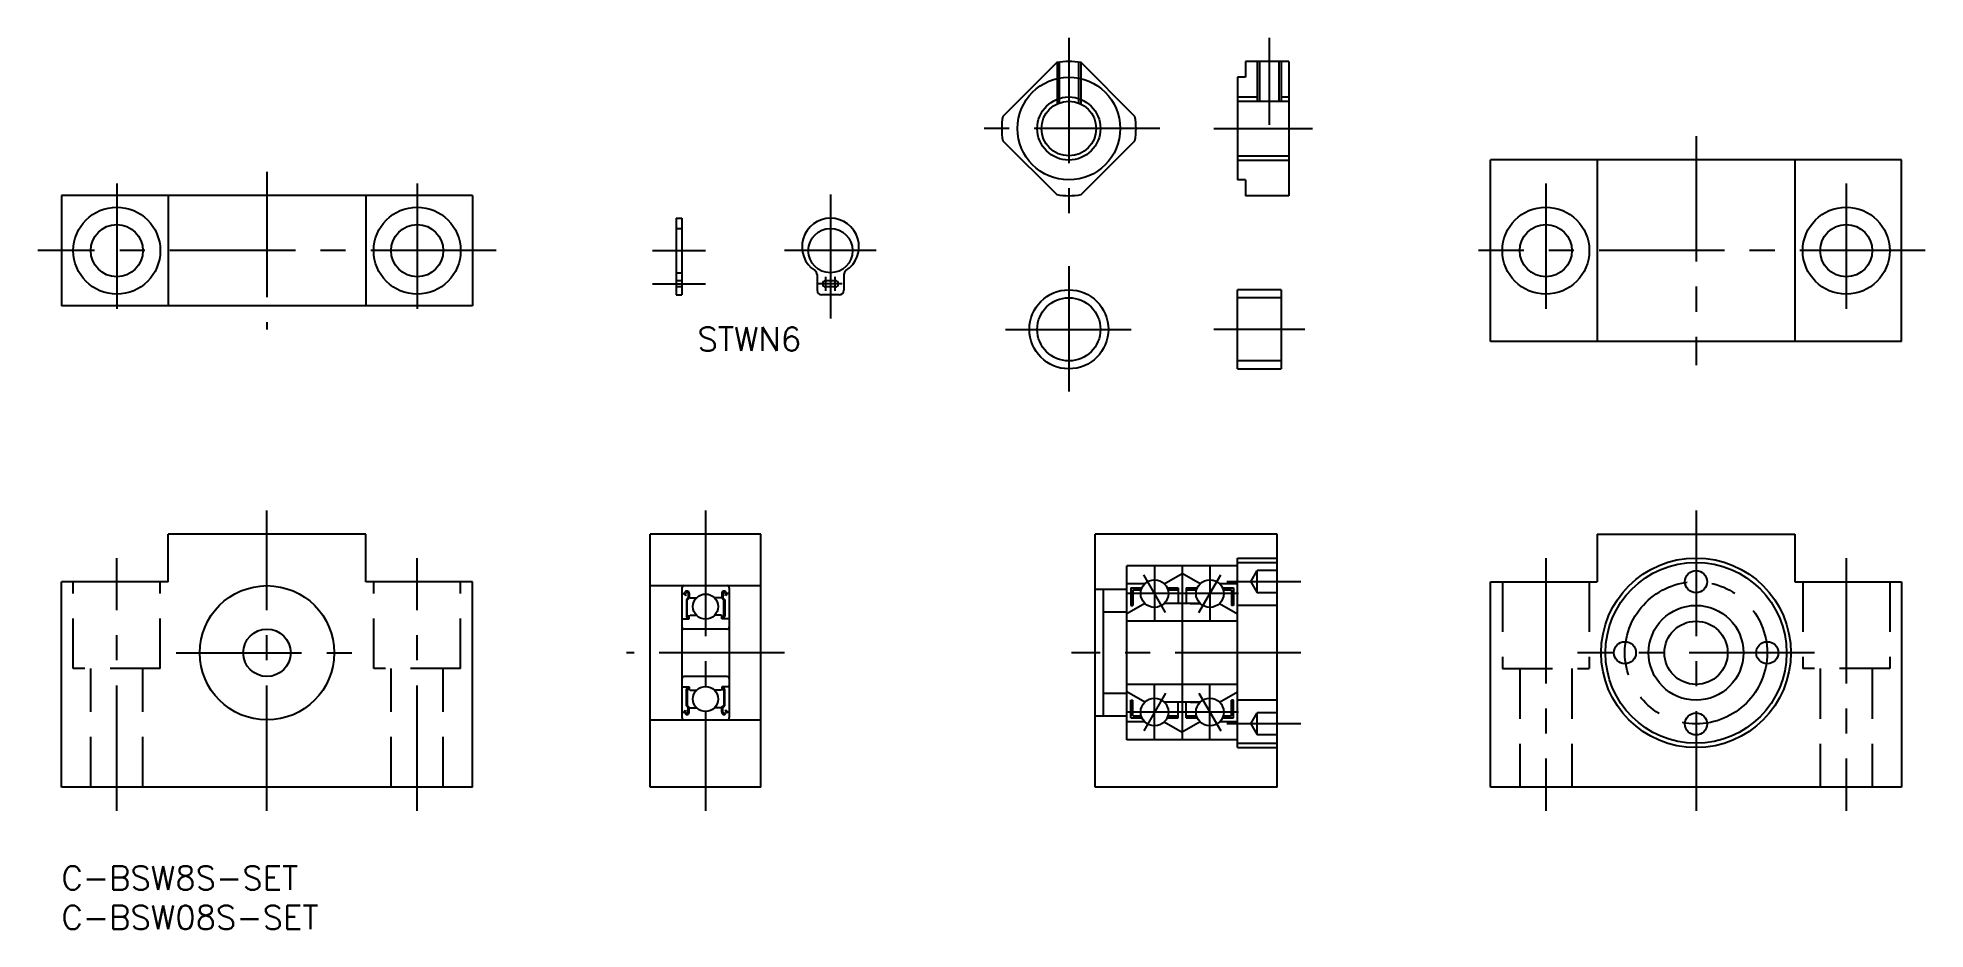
# Model space of a CAD drawing. Extents: x -3 to 236, y -8 to 105.
import ezdxf

# ---------------------------------------------------------------- set-up
doc = ezdxf.new("R2010")
doc.units = 0
doc.header["$LTSCALE"] = 0.5
doc.linetypes.add('CENTER', pattern=[50.8, 31.75, -6.35, 6.35, -6.35])
doc.linetypes.add('DASHED', pattern=[19.05, 12.7, -6.35])
for name, color, linetype in [('MSM_CENTER', 1, 'CENTER'), ('MSM_CONTINUOUS', 7, 'CONTINUOUS'), ('MSM_DASHED', 4, 'DASHED'), ('MSM_NARROW', 5, 'CONTINUOUS'), ('MSM_PART_NUMBER', 7, 'CONTINUOUS')]:
    doc.layers.add(name, color=color, linetype=linetype)
doc.styles.get("Standard").update_dxf_attribs({"font": 'txt.shx', "height": 3, "bigfont": 'bigfont.shx'})

# ---------------------------------------------------------------- blocks, each defined once
blk = doc.blocks.new('*U7')
at = {"layer": 'MSM_PART_NUMBER'}
blk.add_text('C-BSW8S-SET', height=3, dxfattribs=at).set_placement((0, -3))
blk = doc.blocks.new('*U8')
at = {"layer": 'MSM_PART_NUMBER'}
blk.add_text('C-BSW08S-SET', height=3, dxfattribs=at).set_placement((0, -8))
blk = doc.blocks.new('*U10')
at = {"layer": 'MSM_PART_NUMBER'}
blk.add_text('STWN6', height=3, dxfattribs=at).set_placement((80.47, 65.22))

msp = doc.modelspace()

# ---------------------------------------------------------------- linework, layer by layer
at = {"layer": 'MSM_CENTER'}
for p, q in [((127.44, 104.87), (127.44, 81.87)), ((152.78, 104.87), (152.78, 93.83)), ((138.94, 93.37), (115.94, 93.37)), ((145.78, 93.37), (158.28, 93.37)), ((206.78, 92.41), (206.78, 63.41)), ((7, 86.41), (7, 69.41)), ((26, 87.91), (26, 67.91)), ((45, 86.41), (45, 69.41)), ((187.78, 86.41), (187.78, 69.41)), ((225.78, 86.41), (225.78, 69.41)), ((97.28, 85.01), (97.28, 69.31)), ((55, 77.91), (-3, 77.91)), ((74.78, 77.91), (81.48, 77.91)), ((103.08, 77.91), (91.48, 77.91)), ((235.78, 77.91), (179.28, 77.91)), ((96.68, 72.81), (96.68, 74.61)), ((97.88, 72.81), (97.88, 74.61)), ((127.44, 75.95), (127.44, 59.95)), ((74.78, 73.71), (81.48, 73.71)), ((98.78, 73.71), (95.78, 73.71)), ((119.44, 67.95), (135.44, 67.95)), ((157.28, 67.95), (145.78, 67.95)), ((26, 7), (26, 45)), ((81.48, 45), (81.48, 7)), ((206.78, 45), (206.78, 7)), ((7, 7), (7, 39)), ((45, 7), (45, 39)), ((187.78, 39), (187.78, 7)), ((225.78, 39), (225.78, 7)), ((139.66, 32.12), (136.91, 36.88)), ((138.28, 38), (138.28, 31)), ((143.9, 32.11), (146.66, 36.89)), ((145.28, 38), (145.28, 31)), ((156.78, 36), (147.42, 36)), ((148.88, 34.5), (134.78, 34.5)), ((14.5, 27), (37.5, 27)), ((91.48, 27), (71.48, 27)), ((156.78, 27), (127.78, 27)), ((221.78, 27), (191.78, 27)), ((139.66, 21.88), (136.91, 17.12)), ((138.28, 16), (138.28, 23)), ((143.9, 21.89), (146.66, 17.11)), ((145.28, 16), (145.28, 23)), ((148.88, 19.5), (134.78, 19.5)), ((156.78, 18), (147.42, 18))]:
    msp.add_line(p, q, dxfattribs=at)
msp.add_circle((206.78, 27), 9, dxfattribs=at)
at = {"layer": 'MSM_CONTINUOUS'}
for p, q in [((125.9, 101.73), (119.08, 94.91)), ((135.8, 94.91), (128.98, 101.73)), ((149.78, 101.87), (149.78, 99.87)), ((155.28, 101.87), (149.78, 101.87)), ((151.55, 101.87), (151.55, 96.83)), ((154.01, 101.87), (154.01, 96.83)), ((155.28, 101.87), (155.28, 84.87)), ((148.78, 99.87), (148.78, 86.87)), ((149.78, 99.87), (148.78, 99.87)), ((148.78, 96.83), (155.28, 96.83)), ((119.08, 91.83), (125.9, 85.01)), ((128.98, 85.01), (135.8, 91.83)), ((148.78, 89.91), (155.28, 89.91)), ((232.78, 89.41), (180.78, 89.41)), ((180.78, 66.41), (180.78, 89.41)), ((194.28, 89.41), (194.28, 66.41)), ((219.28, 89.41), (219.28, 66.41)), ((232.78, 66.41), (232.78, 89.41)), ((149.78, 86.87), (148.78, 86.87)), ((149.78, 86.87), (149.78, 84.87)), ((0, 84.91), (0, 70.91)), ((52, 84.91), (0, 84.91)), ((13.5, 84.91), (13.5, 70.91)), ((38.5, 84.91), (38.5, 70.91)), ((52, 84.91), (52, 70.91)), ((155.28, 84.87), (149.78, 84.87)), ((77.78, 82.01), (77.78, 72.31)), ((77.78, 82.01), (78.48, 82.01)), ((78.48, 82.01), (78.48, 72.31)), ((95.58, 74.89), (95.58, 72.91)), ((97.88, 74.11), (96.68, 74.11)), ((97.28, 75.11), (97.28, 74.11)), ((98.98, 74.89), (98.98, 72.91)), ((77.78, 72.31), (78.48, 72.31)), ((98.38, 72.31), (96.18, 72.31)), ((97.88, 73.31), (96.68, 73.31)), ((97.28, 73.31), (97.28, 72.31)), ((148.78, 62.95), (148.78, 72.95)), ((154.28, 72.95), (148.78, 72.95)), ((154.28, 71.95), (148.78, 71.95)), ((154.28, 72.95), (154.28, 62.95)), ((52, 70.91), (0, 70.91)), ((232.78, 66.41), (180.78, 66.41)), ((154.28, 63.95), (148.78, 63.95)), ((148.78, 62.95), (154.28, 62.95)), ((38.5, 42), (13.5, 42)), ((13.5, 36), (13.5, 42)), ((38.5, 36), (38.5, 42)), ((74.48, 10), (74.48, 42)), ((88.48, 42), (74.48, 42)), ((88.48, 10), (88.48, 42)), ((130.78, 10), (130.78, 42)), ((153.78, 42), (130.78, 42)), ((153.78, 10), (153.78, 42)), ((194.28, 42), (219.28, 42)), ((194.28, 42), (194.28, 36)), ((219.28, 42), (219.28, 36)), ((148.78, 15), (148.78, 39)), ((148.78, 39), (153.78, 39)), ((148.78, 38.45), (153.78, 38.45)), ((0, 10), (0, 36)), ((13.5, 36), (0, 36)), ((52, 36), (38.5, 36)), ((52, 10), (52, 36)), ((134.78, 16), (134.78, 38)), ((148.78, 38), (134.78, 38)), ((139.51, 35.75), (141.78, 37.06)), ((141.78, 38), (141.78, 16)), ((144.06, 35.75), (141.78, 37.06)), ((150.47, 36), (151.28, 37.4)), ((150.47, 36), (151.28, 34.6)), ((153.78, 37.4), (151.28, 37.4)), ((151.28, 34.6), (151.28, 37.4)), ((180.78, 10), (180.78, 36)), ((180.78, 36), (194.28, 36)), ((219.28, 36), (232.78, 36)), ((232.78, 36), (232.78, 10)), ((74.48, 35.5), (88.48, 35.5)), ((78.48, 35.2), (78.48, 18.8)), ((78.48, 34.6), (78.58, 34.5)), ((78.58, 34.5), (78.8, 34.5)), ((78.8, 34.5), (78.9, 34.67)), ((78.84, 34.33), (78.95, 34.27)), ((78.9, 34.44), (79.01, 34.61)), ((79.01, 34.37), (78.9, 34.44)), ((78.95, 34.27), (79.01, 34.37)), ((79.3, 33.95), (79.05, 33.7)), ((79.05, 33.7), (79.05, 31.65)), ((79.42, 33.9), (79.17, 33.65)), ((79.17, 31.65), (79.17, 33.65)), ((79.3, 34.53), (79.3, 33.95)), ((79.42, 34.53), (79.42, 33.9)), ((79.42, 34.05), (79.52, 33.95)), ((79.52, 33.95), (80.34, 33.95)), ((83.44, 33.95), (82.63, 33.95)), ((83.54, 34.05), (83.44, 33.95)), ((83.54, 34.53), (83.54, 33.9)), ((83.54, 33.9), (83.79, 33.65)), ((83.67, 34.53), (83.67, 33.95)), ((83.67, 33.95), (83.92, 33.7)), ((83.79, 31.65), (83.79, 33.65)), ((83.92, 33.7), (83.92, 31.65)), ((83.95, 34.37), (84.06, 34.44)), ((84.01, 34.27), (83.95, 34.37)), ((84.06, 34.44), (83.96, 34.61)), ((84.12, 34.33), (84.01, 34.27)), ((84.17, 34.5), (84.07, 34.67)), ((84.38, 34.5), (84.17, 34.5)), ((84.48, 34.6), (84.38, 34.5)), ((84.48, 35.2), (84.48, 18.8)), ((134.78, 35), (130.78, 35)), ((131.78, 35), (131.78, 19)), ((137.06, 35.75), (134.78, 35.75)), ((135.28, 35.23), (135.28, 33)), ((135.28, 35.23), (136.69, 35.23)), ((135.53, 34.98), (135.53, 33)), ((135.53, 34.98), (136.6, 34.98)), ((139.87, 35.23), (141.28, 35.23)), ((139.96, 34.98), (141.28, 34.98)), ((141.28, 35.23), (141.28, 33.25)), ((142.28, 35.23), (142.28, 33.25)), ((142.28, 35.23), (143.69, 35.23)), ((142.28, 34.98), (143.6, 34.98)), ((148.78, 35.75), (146.51, 35.75)), ((146.87, 35.23), (148.28, 35.23)), ((146.96, 34.98), (148.03, 34.98)), ((148.03, 34.98), (148.03, 33)), ((148.28, 35.23), (148.28, 33)), ((153.78, 34.6), (151.28, 34.6)), ((78.48, 31.2), (78.58, 31.3)), ((78.58, 31.3), (79.42, 31.3)), ((79.36, 31.65), (79.17, 31.65)), ((79.17, 31.52), (79.36, 31.52)), ((79.36, 31.52), (79.36, 31.65)), ((79.42, 31.65), (79.52, 31.75)), ((79.42, 31.3), (79.42, 31.65)), ((79.52, 31.75), (80.34, 31.75)), ((83.44, 31.75), (82.63, 31.75)), ((83.54, 31.65), (83.44, 31.75)), ((83.54, 31.3), (83.54, 31.65)), ((84.38, 31.3), (83.54, 31.3)), ((83.6, 31.52), (83.6, 31.65)), ((83.6, 31.65), (83.79, 31.65)), ((83.79, 31.52), (83.6, 31.52)), ((84.48, 31.2), (84.38, 31.3)), ((134.78, 32.15), (131.78, 32.15)), ((137.06, 33.25), (134.78, 31.94)), ((135.28, 33), (135.53, 33)), ((144.06, 33.25), (139.51, 33.25)), ((142.78, 33.25), (144.06, 33.25)), ((146.51, 33.25), (148.78, 31.94)), ((148.28, 33), (148.03, 33)), ((153.78, 33), (148.78, 33)), ((84.18, 30), (78.78, 30)), ((148.78, 31), (134.78, 31)), ((84.18, 24), (78.78, 24)), ((78.48, 22.8), (78.58, 22.7)), ((78.58, 22.7), (79.42, 22.7)), ((79.05, 20.3), (79.05, 22.35)), ((79.17, 22.48), (79.36, 22.48)), ((79.17, 22.35), (79.17, 20.35)), ((79.36, 22.35), (79.17, 22.35)), ((79.36, 22.48), (79.36, 22.35)), ((79.42, 22.7), (79.42, 22.35)), ((79.42, 22.35), (79.52, 22.25)), ((79.52, 22.25), (80.34, 22.25)), ((83.44, 22.25), (82.63, 22.25)), ((83.54, 22.35), (83.44, 22.25)), ((84.38, 22.7), (83.54, 22.7)), ((83.54, 22.7), (83.54, 22.35)), ((83.6, 22.48), (83.6, 22.35)), ((83.79, 22.48), (83.6, 22.48)), ((83.6, 22.35), (83.79, 22.35)), ((83.79, 22.35), (83.79, 20.35)), ((83.92, 20.3), (83.92, 22.35)), ((84.48, 22.8), (84.38, 22.7)), ((134.78, 21.85), (131.78, 21.85)), ((148.78, 23), (134.78, 23)), ((137.06, 20.75), (134.78, 22.06)), ((146.51, 20.75), (148.78, 22.06)), ((78.48, 19.4), (78.58, 19.5)), ((78.58, 19.5), (78.8, 19.5)), ((78.8, 19.5), (78.9, 19.33)), ((78.84, 19.67), (78.95, 19.73)), ((79.01, 19.63), (78.9, 19.56)), ((78.9, 19.56), (79.01, 19.39)), ((78.95, 19.73), (79.01, 19.63)), ((79.3, 20.05), (79.05, 20.3)), ((79.42, 20.1), (79.17, 20.35)), ((79.3, 19.47), (79.3, 20.05)), ((79.42, 19.47), (79.42, 20.1)), ((79.42, 19.95), (79.52, 20.05)), ((79.52, 20.05), (80.34, 20.05)), ((83.44, 20.05), (82.63, 20.05)), ((83.54, 19.95), (83.44, 20.05)), ((83.54, 20.1), (83.79, 20.35)), ((83.54, 19.47), (83.54, 20.1)), ((83.67, 20.05), (83.92, 20.3)), ((83.67, 19.47), (83.67, 20.05)), ((84.01, 19.73), (83.95, 19.63)), ((83.95, 19.63), (84.06, 19.56)), ((84.06, 19.56), (83.96, 19.39)), ((84.12, 19.67), (84.01, 19.73)), ((84.17, 19.5), (84.07, 19.33)), ((84.38, 19.5), (84.17, 19.5)), ((84.48, 19.4), (84.38, 19.5)), ((135.28, 18.77), (135.28, 21)), ((135.28, 21), (135.53, 21)), ((135.53, 19.02), (135.53, 21)), ((144.06, 20.75), (139.51, 20.75)), ((141.28, 18.77), (141.28, 20.75)), ((142.28, 18.77), (142.28, 20.75)), ((142.78, 20.75), (144.06, 20.75)), ((148.03, 19.02), (148.03, 21)), ((148.28, 21), (148.03, 21)), ((148.28, 18.77), (148.28, 21)), ((153.78, 21), (148.78, 21)), ((150.47, 18), (151.28, 19.4)), ((153.78, 19.4), (151.28, 19.4)), ((151.28, 16.6), (151.28, 19.4)), ((74.48, 18.5), (88.48, 18.5)), ((134.78, 19), (130.78, 19)), ((137.06, 18.25), (134.78, 18.25)), ((135.28, 18.77), (136.69, 18.77)), ((135.53, 19.02), (136.6, 19.02)), ((139.51, 18.25), (141.78, 16.94)), ((139.87, 18.77), (141.28, 18.77)), ((139.96, 19.02), (141.28, 19.02)), ((144.06, 18.25), (141.78, 16.94)), ((142.28, 19.02), (143.6, 19.02)), ((142.28, 18.77), (143.69, 18.77)), ((148.78, 18.25), (146.51, 18.25)), ((146.87, 18.77), (148.28, 18.77)), ((146.96, 19.02), (148.03, 19.02)), ((150.47, 18), (151.28, 16.6)), ((148.78, 16), (134.78, 16)), ((148.78, 15.55), (153.78, 15.55)), ((148.78, 15), (153.78, 15)), ((153.78, 16.6), (151.28, 16.6)), ((52, 10), (0, 10)), ((88.48, 10), (74.48, 10)), ((153.78, 10), (130.78, 10)), ((232.78, 10), (180.78, 10))]:
    msp.add_line(p, q, dxfattribs=at)
for centre, radius in [((127.44, 93.37), 6.5), ((127.44, 93.37), 3.46), ((7, 77.91), 5.5), ((7, 77.91), 3.3), ((45, 77.91), 5.5), ((45, 77.91), 3.3), ((187.78, 77.91), 5.5), ((187.78, 77.91), 3.3), ((225.78, 77.91), 5.5), ((225.78, 77.91), 3.3), ((97.28, 77.91), 2.8), ((127.44, 67.95), 5), ((127.44, 67.95), 4), ((206.78, 27), 12), ((206.78, 27), 11.45), ((138.28, 34.5), 1.75), ((145.28, 34.5), 1.75), ((206.78, 36), 1.4), ((26, 27), 8.5), ((81.48, 32.85), 1.59), ((206.78, 27), 6), ((26, 27), 3), ((206.78, 27), 4), ((197.78, 27), 1.4), ((215.78, 27), 1.4), ((81.48, 21.15), 1.59), ((138.28, 19.5), 1.75), ((145.28, 19.5), 1.75), ((206.78, 18), 1.4)]:
    msp.add_circle(centre, radius, dxfattribs=at)
for centre, radius, start, end in [((127.44, 93.37), 8.5, 79.5603, 100.4397), ((127.44, 93.37), 8.5, 169.5603, 190.4397), ((127.44, 93.37), 8.5, 349.5603, 10.4397), ((127.44, 93.37), 8.5, 259.5603, 280.4397), ((97.28, 78.41), 3.6, 302.8505, 237.1495), ((94.98, 74.89), 0.6, 360, 54.9004), ((96.68, 73.71), 0.4, 90, 270), ((97.88, 73.71), 0.4, 270, 90), ((99.58, 74.89), 0.6, 125.0996, 180), ((96.18, 72.91), 0.6, 180, 270), ((98.38, 72.91), 0.6, 270, 0), ((78.78, 35.2), 0.3, 90, 180), ((78.9, 34.44), 0.126, 149.9926, 240.0026), ((79.14, 34.53), 0.282, 0, 149.9302), ((79.14, 34.53), 0.156, 0, 149.9314), ((83.82, 34.53), 0.282, 30.0698, 180), ((83.82, 34.53), 0.156, 30.0686, 180), ((84.06, 34.44), 0.126, 299.9974, 30.0074), ((84.18, 35.2), 0.3, 0, 90), ((79.17, 31.65), 0.126, 180.0001, 270), ((83.79, 31.65), 0.126, 270, 359.9999), ((78.78, 30.3), 0.3, 180, 270), ((84.18, 30.3), 0.3, 270, 0), ((78.78, 23.7), 0.3, 90, 180), ((84.18, 23.7), 0.3, 0, 90), ((79.17, 22.35), 0.126, 90, 179.9999), ((83.79, 22.35), 0.126, 0.0001, 90), ((78.9, 19.56), 0.126, 119.9974, 210.0074), ((79.14, 19.47), 0.282, 210.0698, 0), ((79.14, 19.47), 0.156, 210.0686, 0), ((83.82, 19.47), 0.282, 180, 329.9302), ((83.82, 19.47), 0.156, 180, 329.9314), ((84.06, 19.56), 0.126, 329.9926, 60.0026), ((78.78, 18.8), 0.3, 180, 270), ((84.18, 18.8), 0.3, 270, 0)]:
    msp.add_arc(centre, radius, start, end, dxfattribs=at)
at = {"layer": 'MSM_DASHED'}
for p, q in [((125.94, 101.73), (125.94, 96.48)), ((126.21, 101.78), (126.21, 96.6)), ((128.67, 101.78), (128.67, 96.6)), ((128.94, 101.73), (128.94, 96.48)), ((77.78, 80.71), (78.48, 80.71)), ((77.78, 75.11), (78.48, 75.11)), ((78.48, 74.11), (77.78, 74.11)), ((78.48, 73.31), (77.78, 73.31)), ((1.5, 25), (1.5, 36)), ((12.5, 25), (12.5, 36)), ((39.5, 25), (39.5, 36)), ((50.5, 25), (50.5, 36)), ((182.28, 36), (182.28, 25)), ((193.28, 36), (193.28, 25)), ((220.28, 36), (220.28, 25)), ((231.28, 36), (231.28, 25)), ((12.5, 25), (1.5, 25)), ((3.7, 10), (3.7, 25)), ((10.3, 10), (10.3, 25)), ((50.5, 25), (39.5, 25)), ((41.7, 10), (41.7, 25)), ((48.3, 10), (48.3, 25)), ((182.28, 25), (193.28, 25)), ((184.48, 25), (184.48, 10)), ((191.08, 25), (191.08, 10)), ((231.28, 25), (220.28, 25)), ((222.48, 25), (222.48, 10)), ((229.08, 25), (229.08, 10))]:
    msp.add_line(p, q, dxfattribs=at)
at = {"layer": 'MSM_NARROW'}
for p, q in [((151.28, 101.87), (151.28, 96.83)), ((154.28, 101.87), (154.28, 96.83)), ((148.78, 97.37), (151.28, 97.37)), ((154.28, 97.37), (155.28, 97.37)), ((148.78, 89.37), (155.28, 89.37))]:
    msp.add_line(p, q, dxfattribs=at)
msp.add_circle((127.44, 93.37), 4, dxfattribs=at)

# ---------------------------------------------------------------- block references
at = {"layer": 'MSM_CONTINUOUS'}
for name in ['*U10', '*U7', '*U8']:
    msp.add_blockref(name, (0, 0), dxfattribs=at)

doc.saveas('drawing.dxf')
